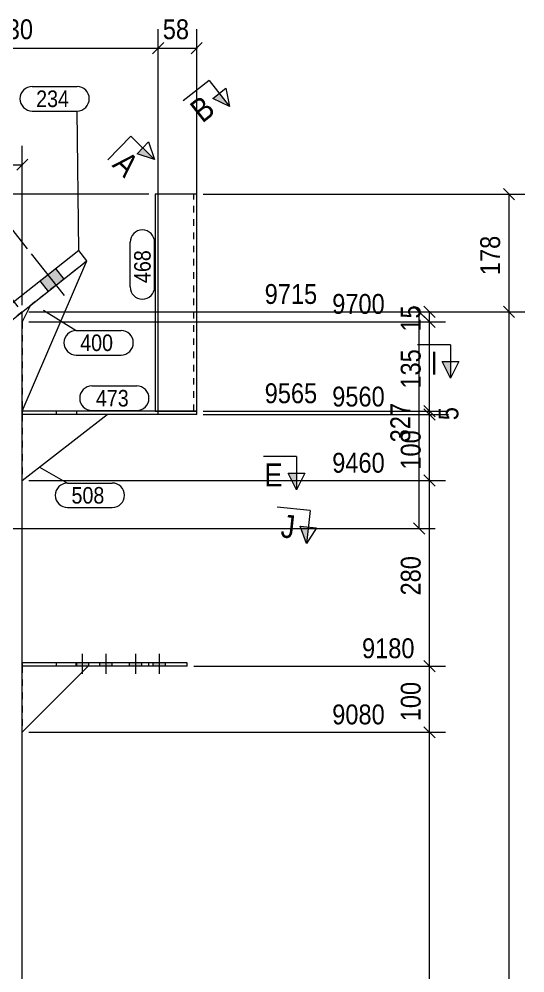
# Model space of a CAD drawing. Header units: millimetres. Extents: x 2 to 579, y 1 to 825.
# Drawn here: x 340.9 to 417.2, y 548.7 to 692.9 of the extents above; entities that cross this region are included whole.
import ezdxf

# ---------------------------------------------------------------- set-up
doc = ezdxf.new("R2010")
doc.units = ezdxf.units.MM
doc.linetypes.add('XKITLINE00', pattern=[0])
doc.linetypes.add('XKITLINE01', pattern=[4, 1, -1, 1, -1])
for name, color, linetype, lineweight in [('Bolt', 3, 'Continuous', 0), ('Dimensions', 7, 'Continuous', 0), ('Part', 2, 'Continuous', 0), ('PartMark', 7, 'Continuous', 0), ('Section', 6, 'Continuous', 0)]:
    doc.layers.add(name, color=color, linetype=linetype, lineweight=lineweight)
doc.styles.add('ARIAL', font='ARIAL.TTF')

# ---------------------------------------------------------------- blocks, each defined once
blk = doc.blocks.new('*A14')
at = {"layer": 'Bolt'}
for points in [[(345.29, 651.73), (344.05, 653.31), (346.41, 655.16), (347.65, 653.59)], [(345.29, 651.73), (344.05, 653.31), (346.41, 655.16), (347.65, 653.59)], [(329.58, 639.35), (328.35, 640.92), (330.7, 642.78), (331.94, 641.21)], [(329.58, 639.35), (328.35, 640.92), (330.7, 642.78), (331.94, 641.21)], [(322.52, 633.78), (321.28, 635.35), (323.63, 637.21), (324.87, 635.64)], [(322.52, 633.78), (321.28, 635.35), (323.63, 637.21), (324.87, 635.64)], [(315.45, 628.21), (314.21, 629.78), (316.57, 631.64), (317.8, 630.07)], [(315.45, 628.21), (314.21, 629.78), (316.57, 631.64), (317.8, 630.07)], [(308.38, 622.64), (307.14, 624.21), (309.5, 626.07), (310.74, 624.49)], [(308.38, 622.64), (307.14, 624.21), (309.5, 626.07), (310.74, 624.49)], [(277.75, 598.49), (276.51, 600.06), (278.87, 601.92), (280.11, 600.35)], [(277.75, 598.49), (276.51, 600.06), (278.87, 601.92), (280.11, 600.35)], [(270.69, 592.92), (269.45, 594.49), (271.8, 596.35), (273.04, 594.78)], [(270.69, 592.92), (269.45, 594.49), (271.8, 596.35), (273.04, 594.78)], [(263.62, 587.35), (262.38, 588.92), (264.74, 590.78), (265.97, 589.21)], [(263.62, 587.35), (262.38, 588.92), (264.74, 590.78), (265.97, 589.21)], [(250.27, 576.82), (249.03, 578.39), (251.38, 580.25), (252.62, 578.68)], [(250.27, 576.82), (249.03, 578.39), (251.38, 580.25), (252.62, 578.68)]]:
    blk.add_hatch(color=3, dxfattribs=at).paths.add_polyline_path(points, flags=17)
at = {"layer": 'Bolt', "color": 3, "linetype": 'XKITLINE00', "lineweight": 0}
for p, q in [((347.71, 651.09), (342.75, 657.38)), ((347.71, 651.09), (342.75, 657.38)), ((347.65, 653.59), (346.41, 655.16)), ((347.65, 653.59), (346.41, 655.16)), ((345.29, 651.73), (344.05, 653.31)), ((345.29, 651.73), (344.05, 653.31)), ((332, 638.71), (327.05, 644.99)), ((332, 638.71), (327.05, 644.99)), ((331.94, 641.21), (330.7, 642.78)), ((331.94, 641.21), (330.7, 642.78)), ((329.58, 639.35), (328.35, 640.92)), ((329.58, 639.35), (328.35, 640.92)), ((324.93, 633.14), (319.98, 639.42)), ((324.93, 633.14), (319.98, 639.42)), ((324.87, 635.64), (323.63, 637.21)), ((324.87, 635.64), (323.63, 637.21)), ((322.52, 633.78), (321.28, 635.35)), ((322.52, 633.78), (321.28, 635.35)), ((317.86, 627.57), (312.91, 633.85)), ((317.86, 627.57), (312.91, 633.85)), ((317.8, 630.07), (316.57, 631.64)), ((317.8, 630.07), (316.57, 631.64)), ((315.45, 628.21), (314.21, 629.78)), ((315.45, 628.21), (314.21, 629.78)), ((310.8, 622), (305.84, 628.28)), ((310.8, 622), (305.84, 628.28)), ((310.74, 624.49), (309.5, 626.07)), ((310.74, 624.49), (309.5, 626.07)), ((308.38, 622.64), (307.14, 624.21)), ((308.38, 622.64), (307.14, 624.21)), ((280.17, 597.85), (275.22, 604.13)), ((280.17, 597.85), (275.22, 604.13)), ((280.11, 600.35), (278.87, 601.92)), ((280.11, 600.35), (278.87, 601.92)), ((277.75, 598.49), (276.51, 600.06)), ((277.75, 598.49), (276.51, 600.06)), ((273.1, 592.28), (268.15, 598.56)), ((273.1, 592.28), (268.15, 598.56)), ((273.04, 594.78), (271.8, 596.35)), ((273.04, 594.78), (271.8, 596.35)), ((270.69, 592.92), (269.45, 594.49)), ((270.69, 592.92), (269.45, 594.49)), ((266.03, 586.71), (261.08, 592.99)), ((266.03, 586.71), (261.08, 592.99)), ((265.97, 589.21), (264.74, 590.78)), ((265.97, 589.21), (264.74, 590.78)), ((263.62, 587.35), (262.38, 588.92)), ((263.62, 587.35), (262.38, 588.92)), ((252.68, 576.18), (247.73, 582.46)), ((252.68, 576.18), (247.73, 582.46)), ((252.62, 578.68), (251.38, 580.25)), ((252.62, 578.68), (251.38, 580.25)), ((250.27, 576.82), (249.03, 578.39)), ((250.27, 576.82), (249.03, 578.39))]:
    blk.add_line(p, q, dxfattribs=at)
blk = doc.blocks.new('*A22')
at = {"layer": 'Bolt'}
for points in [[(351.32, 595.6), (351.32, 595.1), (349.44, 595.1), (349.44, 595.6)], [(354.89, 595.6), (354.89, 595.1), (353.01, 595.1), (353.01, 595.6)], [(359.37, 595.6), (359.37, 595.1), (357.49, 595.1), (357.49, 595.6)], [(362.94, 595.6), (362.94, 595.1), (361.06, 595.1), (361.06, 595.6)]]:
    blk.add_hatch(color=3, dxfattribs=at).paths.add_polyline_path(points, flags=17)
at = {"layer": 'Bolt', "color": 3, "linetype": 'XKITLINE00', "lineweight": 0}
for p, q in [((350.38, 596.94), (350.38, 593.94)), ((353.95, 596.94), (353.95, 593.94)), ((358.43, 596.94), (358.43, 593.94)), ((362, 596.94), (362, 593.94)), ((349.44, 595.6), (349.44, 595.1)), ((351.32, 595.6), (351.32, 595.1)), ((353.01, 595.6), (353.01, 595.1)), ((354.89, 595.6), (354.89, 595.1)), ((357.49, 595.6), (357.49, 595.1)), ((359.37, 595.6), (359.37, 595.1)), ((361.06, 595.6), (361.06, 595.1)), ((362.94, 595.6), (362.94, 595.1))]:
    blk.add_line(p, q, dxfattribs=at)
blk = doc.blocks.new('*A27')
at = {"layer": 'Part', "color": 7, "linetype": 'XKITLINE01', "lineweight": 0}
blk.add_line((341.35, 648.63), (296.35, 613.15), dxfattribs=at)
at = {"layer": 'Part', "color": 2, "linetype": 'XKITLINE00', "lineweight": 0}
blk.add_line((341.35, 533.6), (341.35, 648.63), dxfattribs=at)
blk = doc.blocks.new('*A28')
at = {"layer": 'Part', "color": 2, "linetype": 'XKITLINE00', "lineweight": 0}
for p, q in [((349.87, 657.89), (299.93, 618.52)), ((351.11, 656.32), (349.87, 657.89)), ((302.78, 618.22), (351.11, 656.32)), ((293.97, 613.82), (245.42, 575.55)), ((246.66, 573.98), (293.68, 611.05)), ((245.42, 575.55), (246.66, 573.98))]:
    blk.add_line(p, q, dxfattribs=at)
at = {"layer": 'Part', "color": 7, "linetype": 'XKITLINE01', "lineweight": 0}
for p, q in [((299.93, 618.52), (293.97, 613.82)), ((293.68, 611.05), (302.78, 618.22)), ((302.78, 618.22), (293.68, 611.05))]:
    blk.add_line(p, q, dxfattribs=at)
blk = doc.blocks.new('*A31')
at = {"layer": 'Part', "color": 2, "linetype": 'XKITLINE00', "lineweight": 0}
for p, q in [((367.68, 633.63), (341.35, 633.63)), ((367.68, 633.13), (341.35, 633.13)), ((346.52, 633.13), (346.52, 633.63)), ((361.88, 633.13), (361.88, 633.63)), ((367.68, 633.13), (367.68, 633.63))]:
    blk.add_line(p, q, dxfattribs=at)
at = {"layer": 'Part', "color": 7, "linetype": 'XKITLINE01', "lineweight": 0}
for p, q in [((341.35, 633.63), (341.35, 633.13)), ((341.35, 633.13), (341.35, 633.63)), ((349.58, 633.13), (349.58, 633.63))]:
    blk.add_line(p, q, dxfattribs=at)
blk = doc.blocks.new('*A32')
at = {"layer": 'Part', "color": 2, "linetype": 'XKITLINE00', "lineweight": 0}
blk.add_line((341.35, 623.13), (354.15, 633.13), dxfattribs=at)
at = {"layer": 'Part', "color": 7, "linetype": 'XKITLINE01', "lineweight": 0}
for p, q in [((341.35, 633.13), (341.35, 623.13)), ((354.15, 633.13), (341.35, 633.13))]:
    blk.add_line(p, q, dxfattribs=at)
blk = doc.blocks.new('*A33')
at = {"layer": 'Part', "color": 2, "linetype": 'XKITLINE00', "lineweight": 0}
for p, q in [((367.68, 666.4), (361.43, 666.4)), ((361.43, 666.4), (361.43, 633.63)), ((361.88, 633.63), (361.88, 666.4)), ((367.68, 633.63), (367.68, 666.4)), ((361.43, 633.63), (367.68, 633.63))]:
    blk.add_line(p, q, dxfattribs=at)
at = {"layer": 'Part', "color": 7, "linetype": 'XKITLINE01', "lineweight": 0}
blk.add_line((367.24, 633.63), (367.24, 666.4), dxfattribs=at)
blk = doc.blocks.new('*A34')
at = {"layer": 'Part', "color": 2, "linetype": 'XKITLINE00', "lineweight": 0}
for p, q in [((341.35, 633.63), (351.11, 656.32)), ((342.53, 649.56), (341.35, 647.13))]:
    blk.add_line(p, q, dxfattribs=at)
at = {"layer": 'Part', "color": 7, "linetype": 'XKITLINE01', "lineweight": 0}
for p, q in [((351.11, 656.32), (342.53, 649.56)), ((341.35, 647.13), (341.35, 633.63))]:
    blk.add_line(p, q, dxfattribs=at)
blk = doc.blocks.new('*A45')
at = {"layer": 'Part', "color": 2, "linetype": 'XKITLINE00', "lineweight": 0}
blk.add_line((341.35, 585.1), (351.3, 595.1), dxfattribs=at)
at = {"layer": 'Part', "color": 7, "linetype": 'XKITLINE01', "lineweight": 0}
for p, q in [((341.35, 595.1), (341.35, 585.1)), ((351.3, 595.1), (341.35, 595.1))]:
    blk.add_line(p, q, dxfattribs=at)
blk = doc.blocks.new('*A46')
at = {"layer": 'Part', "color": 2, "linetype": 'XKITLINE00', "lineweight": 0}
for p, q in [((366.25, 595.6), (341.35, 595.6)), ((346.52, 595.1), (346.52, 595.6)), ((360.45, 595.1), (360.45, 595.6)), ((366.25, 595.1), (366.25, 595.6)), ((366.25, 595.1), (341.35, 595.1))]:
    blk.add_line(p, q, dxfattribs=at)
at = {"layer": 'Part', "color": 7, "linetype": 'XKITLINE01', "lineweight": 0}
for p, q in [((341.35, 595.6), (341.35, 595.1)), ((341.35, 595.1), (341.35, 595.6)), ((349.58, 595.1), (349.58, 595.6))]:
    blk.add_line(p, q, dxfattribs=at)
blk = doc.blocks.new('*A182')
at = {"layer": 'Dimensions', "color": 7, "linetype": 'XKITLINE00', "lineweight": 0}
blk.add_line((360.43, 666.4), (131.03, 666.4), dxfattribs=at)
blk = doc.blocks.new('*A186')
at = {"layer": 'Section'}
for points in [[(371.12, 681.64), (372.66, 679.68), (370.13, 680.87)], [(229.91, 570.33), (230.48, 567.59), (228.93, 569.55)]]:
    blk.add_hatch(color=3, dxfattribs=at).paths.add_polyline_path(points, flags=17)
at = {"layer": 'Section', "color": 1, "linetype": 'XKITLINE00', "lineweight": 0}
for p, q in [((369.57, 683.61), (365.64, 680.51)), ((369.57, 683.61), (372.66, 679.68)), ((227.38, 571.52), (231.31, 574.61)), ((227.38, 571.52), (230.48, 567.59))]:
    blk.add_line(p, q, dxfattribs=at)
at = {"layer": 'Section', "color": 3, "linetype": 'XKITLINE00', "lineweight": 0}
for p, q in [((370.13, 680.87), (372.1, 682.42)), ((372.1, 682.42), (372.66, 679.68)), ((372.66, 679.68), (370.13, 680.87)), ((229.91, 570.33), (227.95, 568.78)), ((230.48, 567.59), (229.91, 570.33)), ((230.48, 567.59), (227.95, 568.78))]:
    blk.add_line(p, q, dxfattribs=at)
at = {"layer": 'Section', "color": 7, "style": 'ARIAL', "width": 0.85}
for p in [(368.53, 677.06), (231.54, 569.07)]:
    blk.add_text('B', height=3.5, rotation=38.2507, dxfattribs=at).set_placement(p)
blk = doc.blocks.new('*A189')
at = {"layer": 'Section'}
for points in [[(359.54, 673.42), (361.33, 671.67), (358.67, 672.52)], [(256.79, 568), (257.71, 565.36), (255.92, 567.1)]]:
    blk.add_hatch(color=3, dxfattribs=at).paths.add_polyline_path(points, flags=17)
at = {"layer": 'Section', "color": 1, "linetype": 'XKITLINE00', "lineweight": 0}
for p, q in [((357.75, 675.16), (354.26, 671.58)), ((357.75, 675.16), (361.33, 671.67)), ((254.13, 568.85), (257.62, 572.43)), ((254.13, 568.85), (257.71, 565.36))]:
    blk.add_line(p, q, dxfattribs=at)
at = {"layer": 'Section', "color": 3, "linetype": 'XKITLINE00', "lineweight": 0}
for p, q in [((358.67, 672.52), (360.41, 674.31)), ((360.41, 674.31), (361.33, 671.67)), ((361.33, 671.67), (358.67, 672.52)), ((256.79, 568), (255.05, 566.21)), ((257.71, 565.36), (256.79, 568)), ((257.71, 565.36), (255.05, 566.21))]:
    blk.add_line(p, q, dxfattribs=at)
at = {"layer": 'Section', "color": 7, "style": 'ARIAL', "width": 0.85}
for p in [(354.8, 670.7), (256.07, 569.4)]:
    blk.add_text('A', height=3.5, rotation=-44.2667, dxfattribs=at).set_placement(p)
blk = doc.blocks.new('*A192')
at = {"layer": 'Dimensions', "color": 7, "linetype": 'XKITLINE00', "lineweight": 0}
for p, q in [((342.35, 648.63), (417.25, 648.63)), ((414, 649.48), (415.7, 647.78)), ((414.85, 190.48), (414.85, 648.63))]:
    blk.add_line(p, q, dxfattribs=at)
at = {"layer": 'Dimensions', "color": 3}
blk.add_point((414.85, 648.63), dxfattribs=at)
blk = doc.blocks.new('*A211')
at = {"layer": 'Dimensions', "color": 7, "linetype": 'XKITLINE00', "lineweight": 0}
for p, q in [((402, 585.95), (403.7, 584.26)), ((342.35, 585.1), (405.25, 585.1)), ((402.85, 502.02), (402.85, 585.1)), ((367.25, 502.02), (405.25, 502.02)), ((402, 502.87), (403.7, 501.18))]:
    blk.add_line(p, q, dxfattribs=at)
at = {"layer": 'Dimensions', "color": 3}
for p in [(402.85, 585.1), (402.85, 502.02)]:
    blk.add_point(p, dxfattribs=at)
at = {"layer": 'Dimensions', "color": 3, "style": 'ARIAL', "width": 0.85}
blk.add_text('9080', height=3, dxfattribs=at).set_placement((388.15, 586.3))
blk.add_text('1200', height=3, rotation=90.0002, dxfattribs=at).set_placement((401.5, 539.11))
blk = doc.blocks.new('*A212')
at = {"layer": 'Dimensions', "color": 7, "linetype": 'XKITLINE00', "lineweight": 0}
for p, q in [((402, 595.95), (403.7, 594.26)), ((367.25, 595.1), (405.25, 595.1)), ((402.85, 585.1), (402.85, 595.1)), ((402, 585.95), (403.7, 584.26)), ((342.35, 585.1), (405.25, 585.1))]:
    blk.add_line(p, q, dxfattribs=at)
at = {"layer": 'Dimensions', "color": 3}
for p in [(402.85, 595.1), (402.85, 585.1)]:
    blk.add_point(p, dxfattribs=at)
at = {"layer": 'Dimensions', "color": 3, "style": 'ARIAL', "width": 0.85}
blk.add_text('9180', height=3, dxfattribs=at).set_placement((392.65, 596.3))
blk.add_text('100', height=3, rotation=90.0002, dxfattribs=at).set_placement((401.5, 586.77))
blk = doc.blocks.new('*A213')
at = {"layer": 'Dimensions', "color": 7, "linetype": 'XKITLINE00', "lineweight": 0}
for p, q in [((342.35, 623.13), (405.25, 623.13)), ((402, 623.98), (403.7, 622.28)), ((402.85, 595.1), (402.85, 623.13)), ((402, 595.95), (403.7, 594.26)), ((367.25, 595.1), (405.25, 595.1))]:
    blk.add_line(p, q, dxfattribs=at)
at = {"layer": 'Dimensions', "color": 3}
for p in [(402.85, 623.13), (402.85, 595.1)]:
    blk.add_point(p, dxfattribs=at)
at = {"layer": 'Dimensions', "color": 3, "style": 'ARIAL', "width": 0.85}
blk.add_text('9460', height=3, dxfattribs=at).set_placement((388.15, 624.33))
blk.add_text('280', height=3, rotation=90.0002, dxfattribs=at).set_placement((401.5, 605.78))
blk = doc.blocks.new('*A214')
at = {"layer": 'Dimensions', "color": 7, "linetype": 'XKITLINE00', "lineweight": 0}
for p, q in [((368.68, 633.13), (405.25, 633.13)), ((402, 633.98), (403.7, 632.28)), ((402.85, 623.13), (402.85, 633.13)), ((342.35, 623.13), (405.25, 623.13)), ((402, 623.98), (403.7, 622.28))]:
    blk.add_line(p, q, dxfattribs=at)
at = {"layer": 'Dimensions', "color": 3}
for p in [(402.85, 633.13), (402.85, 623.13)]:
    blk.add_point(p, dxfattribs=at)
at = {"layer": 'Dimensions', "color": 3, "style": 'ARIAL', "width": 0.85}
blk.add_text('9560', height=3, dxfattribs=at).set_placement((388.15, 634.33))
blk.add_text('100', height=3, rotation=90.0002, dxfattribs=at).set_placement((401.5, 624.79))
blk = doc.blocks.new('*A215')
at = {"layer": 'Dimensions', "color": 7, "linetype": 'XKITLINE00', "lineweight": 0}
for p, q in [((402, 634.48), (403.7, 632.78)), ((368.68, 633.63), (405.7, 633.63)), ((368.68, 633.13), (405.7, 633.13)), ((402, 633.98), (403.7, 632.28)), ((402.85, 633.13), (402.85, 633.63))]:
    blk.add_line(p, q, dxfattribs=at)
at = {"layer": 'Dimensions', "color": 3}
for p in [(402.85, 633.63), (402.85, 633.13)]:
    blk.add_point(p, dxfattribs=at)
at = {"layer": 'Dimensions', "color": 3, "style": 'ARIAL', "width": 0.85}
blk.add_text('9565', height=3, dxfattribs=at).set_placement((377.95, 634.83))
blk.add_text('5', height=3, rotation=90.0002, dxfattribs=at).set_placement((407.2, 632.26))
blk = doc.blocks.new('*A216')
at = {"layer": 'Dimensions', "color": 7, "linetype": 'XKITLINE00', "lineweight": 0}
for p, q in [((402, 647.98), (403.7, 646.28)), ((342.35, 647.13), (405.25, 647.13)), ((402.85, 633.63), (402.85, 647.13)), ((402, 634.48), (403.7, 632.78)), ((368.68, 633.63), (405.25, 633.63))]:
    blk.add_line(p, q, dxfattribs=at)
at = {"layer": 'Dimensions', "color": 3}
for p in [(402.85, 647.13), (402.85, 633.63)]:
    blk.add_point(p, dxfattribs=at)
at = {"layer": 'Dimensions', "color": 3, "style": 'ARIAL', "width": 0.85}
blk.add_text('9700', height=3, dxfattribs=at).set_placement((388.15, 648.33))
blk.add_text('135', height=3, rotation=90.0002, dxfattribs=at).set_placement((401.5, 637.04))
blk = doc.blocks.new('*A217')
at = {"layer": 'Dimensions', "color": 7, "linetype": 'XKITLINE00', "lineweight": 0}
for p, q in [((342.35, 648.63), (405.25, 648.63)), ((402, 649.48), (403.7, 647.78)), ((402.85, 647.13), (402.85, 648.63)), ((402, 647.98), (403.7, 646.28)), ((342.35, 647.13), (405.25, 647.13))]:
    blk.add_line(p, q, dxfattribs=at)
at = {"layer": 'Dimensions', "color": 3}
for p in [(402.85, 648.63), (402.85, 647.13)]:
    blk.add_point(p, dxfattribs=at)
at = {"layer": 'Dimensions', "color": 3, "style": 'ARIAL', "width": 0.85}
blk.add_text('9715', height=3, dxfattribs=at).set_placement((377.95, 649.83))
blk.add_text('15', height=3, rotation=90.0002, dxfattribs=at).set_placement((401.5, 645.65))
blk = doc.blocks.new('*A222')
at = {"layer": 'Dimensions', "color": 7, "linetype": 'XKITLINE00', "lineweight": 0}
for p, q in [((318.85, 631.89), (318.85, 691.33)), ((361.88, 634.63), (361.88, 691.33)), ((319.7, 689.32), (318, 687.63)), ((362.73, 689.32), (361.03, 687.63)), ((318.85, 688.48), (361.88, 688.48))]:
    blk.add_line(p, q, dxfattribs=at)
at = {"layer": 'Dimensions', "color": 3}
for p in [(318.85, 688.48), (361.88, 688.48)]:
    blk.add_point(p, dxfattribs=at)
at = {"layer": 'Dimensions', "color": 3, "style": 'ARIAL', "width": 0.85}
blk.add_text('430', height=3, dxfattribs=at).set_placement((337.02, 689.83))
blk = doc.blocks.new('*A223')
at = {"layer": 'Dimensions', "color": 7, "linetype": 'XKITLINE00', "lineweight": 0}
for p, q in [((361.88, 634.63), (361.88, 691.33)), ((367.68, 634.63), (367.68, 691.33)), ((362.73, 689.32), (361.03, 687.63)), ((368.53, 689.32), (366.83, 687.63)), ((361.88, 688.48), (367.68, 688.48))]:
    blk.add_line(p, q, dxfattribs=at)
at = {"layer": 'Dimensions', "color": 3}
for p in [(361.88, 688.48), (367.68, 688.48)]:
    blk.add_point(p, dxfattribs=at)
at = {"layer": 'Dimensions', "color": 3, "style": 'ARIAL', "width": 0.85}
blk.add_text('58', height=3, dxfattribs=at).set_placement((362.56, 689.83))
blk = doc.blocks.new('*A224')
at = {"layer": 'Section'}
for points in [[(206.7, 634.89), (205.2, 632.54), (205.46, 635.02)], [(384.54, 616.13), (384.28, 613.65), (383.3, 616.26)]]:
    blk.add_hatch(color=3, dxfattribs=at).paths.add_polyline_path(points, flags=17)
at = {"layer": 'Section', "color": 1, "linetype": 'XKITLINE00', "lineweight": 0}
for p, q in [((205.72, 637.51), (205.2, 632.54)), ((205.72, 637.51), (210.69, 636.98)), ((384.8, 618.62), (379.83, 619.14)), ((384.8, 618.62), (384.28, 613.65))]:
    blk.add_line(p, q, dxfattribs=at)
at = {"layer": 'Section', "color": 3, "linetype": 'XKITLINE00', "lineweight": 0}
for p, q in [((205.2, 632.54), (204.22, 635.15)), ((206.7, 634.89), (204.22, 635.15)), ((205.2, 632.54), (206.7, 634.89)), ((383.3, 616.26), (385.78, 616)), ((384.28, 613.65), (383.3, 616.26)), ((385.78, 616), (384.28, 613.65))]:
    blk.add_line(p, q, dxfattribs=at)
at = {"layer": 'Section', "color": 7, "style": 'ARIAL', "width": 0.85}
for p in [(206.99, 632.85), (380.27, 614.57)]:
    blk.add_text('J', height=3.5, rotation=-6.0218, dxfattribs=at).set_placement(p)
blk = doc.blocks.new('*A225')
at = {"layer": 'Section'}
for points in [[(252.41, 641.13), (251.16, 638.63), (251.16, 641.13)], [(406.02, 641.13), (406.02, 638.63), (404.77, 641.13)]]:
    blk.add_hatch(color=3, dxfattribs=at).paths.add_polyline_path(points, flags=17)
at = {"layer": 'Section', "color": 1, "linetype": 'XKITLINE00', "lineweight": 0}
for p, q in [((251.16, 643.63), (256.16, 643.63)), ((251.16, 643.63), (251.16, 638.63)), ((406.02, 643.63), (401.02, 643.63)), ((406.02, 643.63), (406.02, 638.63))]:
    blk.add_line(p, q, dxfattribs=at)
at = {"layer": 'Section', "color": 3, "linetype": 'XKITLINE00', "lineweight": 0}
for p, q in [((251.16, 638.63), (249.91, 641.13)), ((252.41, 641.13), (249.91, 641.13)), ((251.16, 638.63), (252.41, 641.13)), ((404.77, 641.13), (407.27, 641.13)), ((406.02, 638.63), (404.77, 641.13)), ((407.27, 641.13), (406.02, 638.63))]:
    blk.add_line(p, q, dxfattribs=at)
at = {"layer": 'Section', "color": 7, "style": 'ARIAL', "width": 0.85}
for p in [(252.91, 639.13), (402.97, 639.13)]:
    blk.add_text('I', height=3.5, dxfattribs=at).set_placement(p)
blk = doc.blocks.new('*A235')
at = {"layer": 'PartMark', "color": 7, "linetype": 'XKITLINE00', "lineweight": 0}
for p, q in [((344.54, 648.91), (349.49, 645.81)), ((349.49, 645.81), (356.26, 645.81)), ((349.49, 642.11), (356.26, 642.11))]:
    blk.add_line(p, q, dxfattribs=at)
for centre, start, end in [((349.49, 643.96), 90, 270), ((356.26, 643.96), 270, 90)]:
    blk.add_arc(centre, 1.85, start, end, dxfattribs=at)
at = {"layer": 'PartMark', "color": 3, "style": 'ARIAL', "width": 0.85}
blk.add_text('400', height=2.5, dxfattribs=at).set_placement((350.09, 642.71))
blk = doc.blocks.new('*A236')
at = {"layer": 'PartMark', "color": 7, "linetype": 'XKITLINE00', "lineweight": 0}
for p, q in [((357.63, 652.39), (357.63, 659.15)), ((361.33, 652.39), (361.33, 659.15))]:
    blk.add_line(p, q, dxfattribs=at)
for centre, start, end in [((359.48, 659.15), 0, 180), ((359.48, 652.39), 180, 0)]:
    blk.add_arc(centre, 1.85, start, end, dxfattribs=at)
at = {"layer": 'PartMark', "color": 3, "style": 'ARIAL', "width": 0.85}
blk.add_text('468', height=2.5, rotation=90.0002, dxfattribs=at).set_placement((360.73, 652.99))
blk = doc.blocks.new('*A237')
at = {"layer": 'PartMark', "color": 7, "linetype": 'XKITLINE00', "lineweight": 0}
for p, q in [((343.94, 625.16), (348.18, 622.76)), ((348.18, 622.76), (354.94, 622.76)), ((348.18, 619.06), (354.94, 619.06))]:
    blk.add_line(p, q, dxfattribs=at)
for centre, start, end in [((348.18, 620.91), 90, 270), ((354.94, 620.91), 270, 90)]:
    blk.add_arc(centre, 1.85, start, end, dxfattribs=at)
at = {"layer": 'PartMark', "color": 3, "style": 'ARIAL', "width": 0.85}
blk.add_text('508', height=2.5, dxfattribs=at).set_placement((348.78, 619.66))
blk = doc.blocks.new('*A238')
at = {"layer": 'PartMark', "color": 7, "linetype": 'XKITLINE00', "lineweight": 0}
for p, q in [((351.86, 637.43), (358.63, 637.43)), ((351.86, 633.73), (358.63, 633.73))]:
    blk.add_line(p, q, dxfattribs=at)
for centre, start, end in [((351.86, 635.58), 90, 270), ((358.63, 635.58), 270, 90)]:
    blk.add_arc(centre, 1.85, start, end, dxfattribs=at)
at = {"layer": 'PartMark', "color": 3, "style": 'ARIAL', "width": 0.85}
blk.add_text('473', height=2.5, dxfattribs=at).set_placement((352.46, 634.33))
blk = doc.blocks.new('*A241')
at = {"layer": 'PartMark', "color": 7, "linetype": 'XKITLINE00', "lineweight": 0}
for p, q in [((342.84, 682.68), (349.61, 682.68)), ((342.84, 678.98), (349.61, 678.98)), ((349.87, 657.89), (349.61, 678.98))]:
    blk.add_line(p, q, dxfattribs=at)
for centre, start, end in [((342.84, 680.83), 90, 270), ((349.61, 680.83), 270, 90)]:
    blk.add_arc(centre, 1.85, start, end, dxfattribs=at)
at = {"layer": 'PartMark', "color": 3, "style": 'ARIAL', "width": 0.85}
blk.add_text('234', height=2.5, dxfattribs=at).set_placement((343.44, 679.58))
blk = doc.blocks.new('*A247')
at = {"layer": 'Section'}
for points in [[(231.6, 624.25), (230.35, 621.75), (230.35, 624.25)], [(382.75, 624.25), (382.75, 621.75), (381.5, 624.25)]]:
    blk.add_hatch(color=3, dxfattribs=at).paths.add_polyline_path(points, flags=17)
at = {"layer": 'Section', "color": 1, "linetype": 'XKITLINE00', "lineweight": 0}
for p, q in [((230.35, 626.75), (235.35, 626.75)), ((230.35, 626.75), (230.35, 621.75)), ((382.75, 626.75), (377.75, 626.75)), ((382.75, 626.75), (382.75, 621.75))]:
    blk.add_line(p, q, dxfattribs=at)
at = {"layer": 'Section', "color": 3, "linetype": 'XKITLINE00', "lineweight": 0}
for p, q in [((230.35, 621.75), (229.1, 624.25)), ((231.6, 624.25), (229.1, 624.25)), ((230.35, 621.75), (231.6, 624.25)), ((381.5, 624.25), (384, 624.25)), ((382.75, 621.75), (381.5, 624.25)), ((384, 624.25), (382.75, 621.75))]:
    blk.add_line(p, q, dxfattribs=at)
at = {"layer": 'Section', "color": 7, "style": 'ARIAL', "width": 0.85}
for p in [(232.1, 622.25), (377.89, 622.25)]:
    blk.add_text('E', height=3.5, dxfattribs=at).set_placement(p)
blk = doc.blocks.new('*A249')
at = {"layer": 'Dimensions', "color": 7, "linetype": 'XKITLINE00', "lineweight": 0}
for p, q in [((342.35, 648.63), (403.68, 648.63)), ((400.43, 649.48), (402.13, 647.78)), ((401.28, 615.89), (401.28, 648.63)), ((316.31, 615.89), (403.68, 615.89)), ((400.43, 616.74), (402.13, 615.05))]:
    blk.add_line(p, q, dxfattribs=at)
at = {"layer": 'Dimensions', "color": 3}
for p in [(401.28, 648.63), (401.28, 615.89)]:
    blk.add_point(p, dxfattribs=at)
at = {"layer": 'Dimensions', "color": 3, "style": 'ARIAL', "width": 0.85}
blk.add_text('327', height=3, rotation=90.0002, dxfattribs=at).set_placement((399.93, 628.92))
blk = doc.blocks.new('*A251')
at = {"layer": 'Dimensions', "color": 7, "linetype": 'XKITLINE00', "lineweight": 0}
for p, q in [((318.85, 631.89), (318.85, 673.72)), ((341.35, 649.63), (341.35, 673.72)), ((319.7, 671.71), (318, 670.02)), ((342.2, 671.71), (340.5, 670.02)), ((318.85, 670.87), (341.35, 670.87))]:
    blk.add_line(p, q, dxfattribs=at)
at = {"layer": 'Dimensions', "color": 3}
for p in [(318.85, 670.87), (341.35, 670.87)]:
    blk.add_point(p, dxfattribs=at)
at = {"layer": 'Dimensions', "color": 3, "style": 'ARIAL', "width": 0.85}
blk.add_text('225', height=3, dxfattribs=at).set_placement((326.76, 672.22))
blk = doc.blocks.new('*A256')
at = {"layer": 'Dimensions', "color": 7, "linetype": 'XKITLINE00', "lineweight": 0}
for p, q in [((342.13, 658.16), (336.51, 665.3)), ((333.15, 659.02), (338.27, 663.06)), ((338.41, 664.25), (338.13, 661.87)), ((340.73, 649.41), (331.39, 661.26)), ((333.29, 660.21), (333.01, 657.83))]:
    blk.add_line(p, q, dxfattribs=at)
at = {"layer": 'Dimensions', "color": 3}
for p in [(338.27, 663.06), (333.15, 659.02)]:
    blk.add_point(p, dxfattribs=at)
at = {"layer": 'Dimensions', "color": 3, "style": 'ARIAL', "width": 0.85}
blk.add_text('65', height=3, rotation=38.2507, dxfattribs=at).set_placement((333.13, 660.72))
blk = doc.blocks.new('*A259')
at = {"layer": 'Dimensions', "color": 7, "linetype": 'XKITLINE00', "lineweight": 0}
for p, q in [((368.68, 666.4), (417.25, 666.4)), ((414, 667.25), (415.7, 665.55)), ((414.85, 648.63), (414.85, 666.4)), ((342.35, 648.63), (417.25, 648.63)), ((414, 649.48), (415.7, 647.78))]:
    blk.add_line(p, q, dxfattribs=at)
at = {"layer": 'Dimensions', "color": 3}
for p in [(414.85, 666.4), (414.85, 648.63)]:
    blk.add_point(p, dxfattribs=at)
at = {"layer": 'Dimensions', "color": 3, "style": 'ARIAL', "width": 0.85}
blk.add_text('178', height=3, rotation=90.0002, dxfattribs=at).set_placement((413.5, 654.18))

msp = doc.modelspace()

# ---------------------------------------------------------------- block references
at = {"lineweight": 0}
for name in ['*A222', '*A223', '*A186', '*A241', '*A189', '*A251', '*A182', '*A259', '*A33', '*A256', '*A236', '*A28', '*A14', '*A34', '*A217', '*A216', '*A249', '*A192', '*A235', '*A225', '*A224', '*A214', '*A238', '*A215', '*A31', '*A32', '*A213', '*A247', '*A237', '*A212', '*A22', '*A46', '*A45', '*A211']:
    msp.add_blockref(name, (0, 0), dxfattribs=at)
at = {"layer": 'Part', "lineweight": 0}
msp.add_blockref('*A27', (0, 0), dxfattribs=at)

doc.saveas('drawing.dxf')
